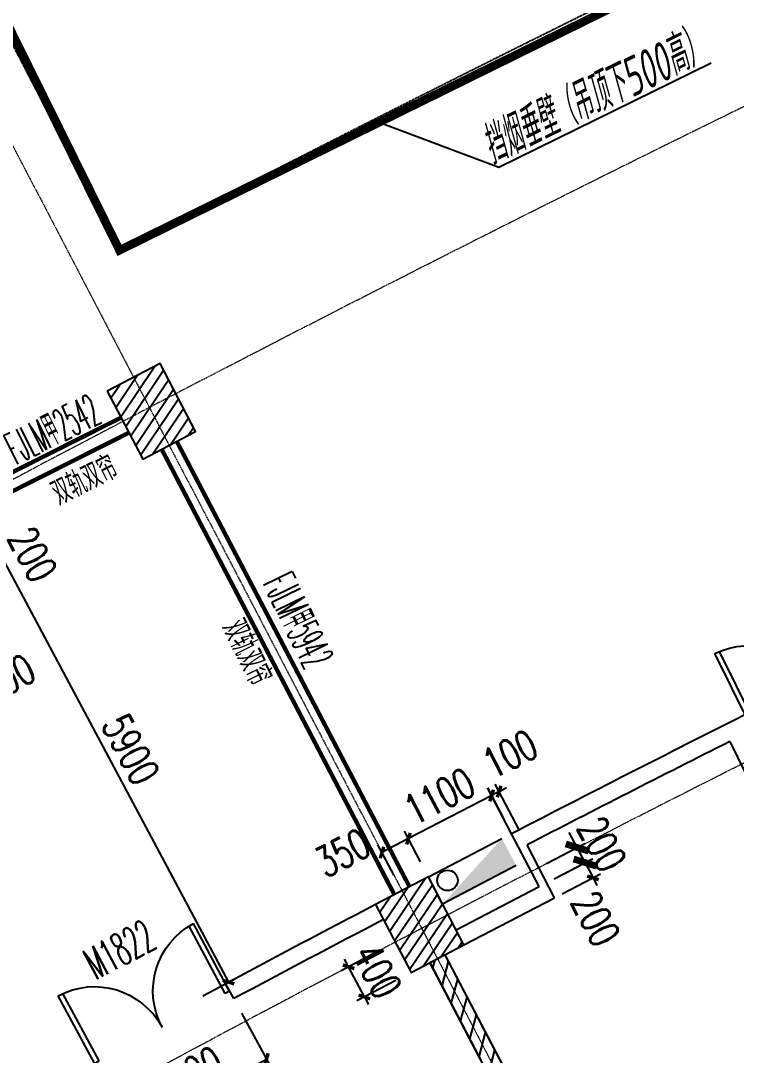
# Model space of a CAD drawing. Header units: millimetres. Extents: x -167 to 12027559, y -6694179 to 6449.
# Drawn here: x 11634323 to 11642723, y -6428262 to -6416114 of the extents above; entities that cross this region are included whole.
import ezdxf

# ---------------------------------------------------------------- set-up
doc = ezdxf.new("R2010")
doc.units = ezdxf.units.MM
doc.header["$LTSCALE"] = 10
for name, pattern in [('A1-RG-AXIS$0$CENTER', [50.8, 31.75, -6.35, 6.35, -6.35]), ('A1-RI-F1$0$442 Site - clean$0$HIDDEN2', [0.1875, 0.125, -0.0625]), ('A1-RI-F1$0$442 Site - Ground$0$HIDDEN2', [0.1875, 0.125, -0.0625]), ('A1-RI-F1$0$CENTER2', [1.125, 0.75, -0.125, 0.125, -0.125]), ('A1-RI-F1$0$DASHDOT', [1, 0.5, -0.25, 0, -0.25]), ('A1-RI-F1$0$HIDDEN', [0.375, 0.25, -0.125]), ('A1-RI-F1$0$SJX', [9, 6, -3]), ('A1-RI-F1$0$ZXX0', [15, 10, -2.5, 0, -2.5]), ('A1-RI-F1$0$ZXX1000', [18, 15, -1.25, 0.5, -1.25])]:
    doc.linetypes.add(name, pattern=pattern)
for name, color, linetype in [('A1-RD-1F$0$A-GLAZ', 140, 'Continuous'), ('A1-RG-AXIS$0$A-COLU-HATH', 8, 'Continuous'), ('A1-RG-AXIS$0$A-COLUMN', 7, 'Continuous'), ('A1-RG-AXIS$0$A2-RG-AXIS-150$0$A-DIMS-100', 1, 'Continuous'), ('A1-RI-F1$0$0M-防火分区、防烟分区', 30, 'A1-RI-F1$0$DASHDOT'), ('A1-RI-F1$0$0P-FE-FH-P', 41, 'A1-RI-F1$0$YJdef_FE-FH_LINE_F'), ('A1-RI-F1$0$0P-FE-HY(消火栓)', 21, 'Continuous'), ('A1-RI-F1$0$442 Site - clean$0$mry-roads', 2, 'Continuous'), ('A1-RI-F1$0$442 Site - Ground$0$mry-overhead', 253, 'A1-RI-F1$0$442 Site - Ground$0$HIDDEN2'), ('A1-RI-F1$0$A-DIMS-1：100', 1, 'Continuous'), ('A1-RI-F1$0$A-DOOR', 32, 'Continuous'), ('A1-RI-F1$0$A-FUZHUXIAN', 55, 'Continuous'), ('A1-RI-F1$0$A-HATH', 8, 'Continuous'), ('A1-RI-F1$0$A-STRS-TREA', 50, 'Continuous'), ('A1-RI-F1$0$A-SYMB-DOOR', 3, 'Continuous'), ('A1-RI-F1$0$A-SYMB-NAME', 4, 'Continuous'), ('A1-RI-F1$0$A-TEXT', 4, 'Continuous'), ('A1-RI-F1$0$A-WALL', 7, 'Continuous'), ('A1-RI-F1$0$G-ACCS', 7, 'Continuous'), ('A1-RI-F1$0$N-SYMB-DOOR', 13, 'Continuous'), ('A1-RI-F1$0$N-SYMB-DOOR1', 13, 'Continuous'), ('A1-RI-F1$0$N-SYMB-DOOR2', 13, 'Continuous'), ('A1-RI-F1$0$道路中线_N1', 7, 'Continuous'), ('A1-RI-F1$0$道路中线_中科路', 7, 'Continuous'), ('A1-RI-F1$0$道路中线_内部道路', 3, 'A1-RI-F1$0$CENTER2'), ('A1-RI-F1$0$防火卷帘门', 20, 'Continuous')]:
    doc.layers.add(name, color=color, linetype=linetype)
doc.layers.add('A1-RG-AXIS$0$A-GRID', color=1, linetype='A1-RG-AXIS$0$CENTER', lineweight=9)
doc.layers.add('A1-RI-F1$0$车行道边线', color=5, linetype='A1-RI-F1$0$SJX', lineweight=40)
doc.styles.add('A1-RG-AXIS$0$A2-RG-AXIS-150$0$XD2008', font='romans.shx', dxfattribs={"width": 0.7})
doc.styles.add('A1-RI-F1$0$ECADI', font='gbeitc.shx', dxfattribs={"width": 0.7, "bigfont": 'gbcbig.shx'})
doc.styles.add('A1-RI-F1$0$ECADI-SYM', font='simplex.shx', dxfattribs={"width": 0.7, "bigfont": 'hztxt.shx'})
doc.styles.add('A1-RI-F1$0$hz1', font='hzs.shx', dxfattribs={"width": 0.75, "bigfont": 'hztxt.shx'})
doc.styles.add('A1-RI-F1$0$XD2008', font='txt.shx', dxfattribs={"width": 0.7, "bigfont": 'xd-hztxt.shx'})
doc.linetypes.add('A1-RI-F1$0$YJdef_FE-FH_LINE_F', pattern='A,4,-0.2,["F",A1-RI-F1$0$hz1,S=0.2,R=0,X=-0.1,Y=-0.1],-0.1', length=4.3)
doc.dimstyles.new('A1-RG-AXIS$0$A2-RG-AXIS-150$0$XD100', dxfattribs={"dimscale": 100, "dimtxt": 5.5, "dimasz": 1.5, "dimexe": 1, "dimexo": 2, "dimgap": 0.5, "dimtad": 1, "dimdec": 0, "dimdsep": 46, "dimtxsty": 'A1-RG-AXIS$0$A2-RG-AXIS-150$0$XD2008', "dimblk": 'A1-RG-AXIS$0$A2-RG-AXIS-150$0$_ArchTick', "dimcen": 2.5, "dimclrt": 4, "dimaunit": 1, "dimadec": 3, "dimazin": 0, "dimtfac": 1, "dimtdec": 0, "dimtix": 1, "dimtmove": 0, "dimatfit": 3, "dimfxl": 0, "dimtolj": 1, "dimtzin": 0, "dimarcsym": 0})
doc.dimstyles.new('A1-RI-F1$0$XD100$0', dxfattribs={"dimscale": 100, "dimtxt": 3.5, "dimasz": 2, "dimexe": 1, "dimexo": 2, "dimgap": 1, "dimtad": 1, "dimdec": 0, "dimdsep": 46, "dimtxsty": 'A1-RI-F1$0$XD2008', "dimblk1": 'A1-RI-F1$0$_ArchTick', "dimblk2": 'A1-RI-F1$0$_ArchTick', "dimsah": 1, "dimcen": 2.5, "dimclrd": 1, "dimclre": 1, "dimclrt": 4, "dimaunit": 1, "dimadec": 0, "dimazin": 0, "dimtfac": 1, "dimtdec": 0, "dimtix": 1, "dimtmove": 2, "dimatfit": 3, "dimfxl": 0, "dimtolj": 1, "dimtzin": 0, "dimarcsym": 0})

# ---------------------------------------------------------------- blocks, each defined once
blk = doc.blocks.new('A1-RG-AXIS$0$A2-RG-AXIS-150$0$_ArchTick')
at = {"color": 0, "linetype": 'ByBlock', "const_width": 0.4}
blk.add_lwpolyline([(-0.5, -0.5), (0.5, 0.5)], dxfattribs=at)
blk = doc.blocks.new('*D681')
at = {"layer": 'A1-RG-AXIS$0$A2-RG-AXIS-150$0$A-DIMS-100', "color": 0, "lineweight": -2, "ltscale": 3}
for p, q in [((11670910, -6387267), (11670916, -6387284)), ((11580897, -6435951), (11580908, -6435965))]:
    blk.add_line(p, q, dxfattribs=at)
blk.add_arc((11778732, -6694179), 325182, 109.35703, 127.45663, dxfattribs=at)
at = {"layer": 'Defpoints', "color": 0, "ltscale": 3}
for p in [(11670976, -6387456), (11639300, -6400406), (11581019, -6436110), (11778732, -6694179)]:
    blk.add_point(p, dxfattribs=at)
at = {"layer": 'A1-RG-AXIS$0$A2-RG-AXIS-150$0$A-DIMS-100', "color": 0, "lineweight": -2, "ltscale": 3, "xscale": 150, "yscale": 150, "zscale": 150}
for p, rotation in [((11670949, -6387378), 19.35703132825471), ((11580969, -6436044), 217.4566338573137)]:
    blk.add_blockref('A1-RG-AXIS$0$A2-RG-AXIS-150$0$_ArchTick', p, dxfattribs=dict(at, rotation=rotation))
at = {"layer": 'A1-RG-AXIS$0$A2-RG-AXIS-150$0$A-DIMS-100', "color": 4, "ltscale": 3, "insert": (11623903, -6407911), "char_height": 375, "attachment_point": 5, "rotation": 28.4068, "style": 'A1-RG-AXIS$0$A2-RG-AXIS-150$0$XD2008'}
blk.add_mtext('\\A1;18°5\'59"', dxfattribs=at)
blk = doc.blocks.new('A1-RG-AXIS$0$colu')
at = {"layer": 'A1-RG-AXIS$0$A-COLU-HATH', "linetype": 'ByBlock'}
h = blk.add_hatch(dxfattribs=at)
h.set_pattern_fill('ANSI31', color=256, scale=888, angle=11, style=0)
h.set_pattern_definition([(56, (-5304, 12651), (-92.02317055, 62.0704123), [])])
h.paths.add_polyline_path([(11591264, -6433839), (11591159, -6433557), (11590222, -6433908), (11590400, -6434382)])
h.paths.add_polyline_path([(11582706, -6437301), (11582516, -6436795), (11581580, -6437146), (11581701, -6437474)])
h.paths.add_polyline_path([(11590472, -6449024), (11591080, -6449817), (11591635, -6449392), (11591027, -6448598)])
h.paths.add_polyline_path([(11597647, -6443800), (11598174, -6444530), (11598741, -6444120), (11598215, -6443391)])
h.paths.add_polyline_path([(11585545, -6442594), (11586154, -6443388), (11586709, -6442962), (11586101, -6442168)])
h.paths.add_polyline_path([(11592849, -6437150), (11593376, -6437880), (11593943, -6437471), (11593417, -6436741)])
h.paths.add_polyline_path([(11606395, -6455924), (11606921, -6456654), (11607489, -6456244), (11606962, -6455514)])
h.paths.add_polyline_path([(11601626, -6449315), (11602153, -6450044), (11602720, -6449635), (11602194, -6448905)])
edge = h.paths.add_edge_path()
edge.add_arc((11595249, -6454684), 425, 0, 360)
edge = h.paths.add_edge_path()
edge.add_arc((11600176, -6461115), 425, 0, 360)
h.paths.add_polyline_path([(11613307, -6451074), (11613812, -6451818), (11614392, -6451425), (11613886, -6450680)])
h.paths.add_polyline_path([(11620356, -6446424), (11620839, -6447183), (11621430, -6446806), (11620946, -6446047)])
h.paths.add_polyline_path([(11615974, -6439552), (11616458, -6440311), (11617048, -6439934), (11616564, -6439175)])
h.paths.add_polyline_path([(11608730, -6444330), (11609235, -6445075), (11609815, -6444682), (11609309, -6443937)])
h.paths.add_polyline_path([(11600306, -6431919), (11600812, -6432664), (11601391, -6432270), (11600885, -6431526)])
h.paths.add_polyline_path([(11607910, -6426904), (11608394, -6427663), (11608984, -6427286), (11608500, -6426527)])
h.paths.add_polyline_path([(11630302, -6423285), (11630693, -6423983), (11631129, -6423739), (11630739, -6423040)])
h.paths.add_polyline_path([(11626248, -6416039), (11626639, -6416737), (11627075, -6416493), (11626684, -6415795)])
h.paths.add_polyline_path([(11627535, -6441978), (11627997, -6442751), (11628598, -6442392), (11628136, -6441619)])
h.paths.add_polyline_path([(11634839, -6437741), (11635279, -6438526), (11635889, -6438184), (11635450, -6437399)])
h.paths.add_polyline_path([(11615655, -6422109), (11616117, -6422881), (11616718, -6422522), (11616256, -6421750)])
h.paths.add_polyline_path([(11619863, -6429147), (11620325, -6429919), (11620926, -6429560), (11620464, -6428788)])
h.paths.add_polyline_path([(11630859, -6430629), (11631299, -6431414), (11631910, -6431072), (11631470, -6430287)])
h.paths.add_polyline_path([(11627539, -6424694), (11627978, -6425480), (11628589, -6425138), (11628150, -6424353)])
h.paths.add_polyline_path([(11623353, -6434983), (11623815, -6435756), (11624415, -6435396), (11623953, -6434624)])
h.paths.add_polyline_path([(11623535, -6417538), (11623974, -6418324), (11624585, -6417982), (11624146, -6417197)])
h.paths.add_polyline_path([(11635339, -6420464), (11635756, -6421262), (11636376, -6420938), (11635960, -6420140)])
h.paths.add_polyline_path([(11645506, -6407138), (11645842, -6407864), (11645388, -6408074), (11645053, -6407348)])
h.paths.add_polyline_path([(11648218, -6414201), (11648554, -6414927), (11649008, -6414718), (11648672, -6413991)])
h.paths.add_polyline_path([(11649797, -6429904), (11650191, -6430713), (11650820, -6430407), (11650426, -6429597)])
h.paths.add_polyline_path([(11632163, -6412872), (11631542, -6413196), (11632283, -6414615), (11632904, -6414290)])
h.paths.add_polyline_path([(11648553, -6404923), (11647915, -6405211), (11648573, -6406669), (11649211, -6406381)])
h.paths.add_polyline_path([(11638488, -6426491), (11638905, -6427289), (11639525, -6426965), (11639108, -6426167)])
h.paths.add_polyline_path([(11646232, -6422575), (11646626, -6423384), (11647255, -6423078), (11646862, -6422268)])
h.paths.add_polyline_path([(11643258, -6416460), (11643651, -6417269), (11644281, -6416963), (11643887, -6416153)])
edge = h.paths.add_edge_path()
edge.add_arc((11640554, -6410101), 425, 0, 360)
h.paths.add_polyline_path([(11642262, -6433715), (11642678, -6434512), (11643299, -6434188), (11642882, -6433391)])
h.paths.add_polyline_path([(11657439, -6426310), (11657809, -6427131), (11658447, -6426843), (11658077, -6426022)])
h.paths.add_polyline_path([(11654086, -6418882), (11654456, -6419702), (11655094, -6419414), (11654724, -6418594)])
h.paths.add_polyline_path([(11659423, -6409141), (11659770, -6409971), (11660416, -6409702), (11660069, -6408871)])
h.paths.add_polyline_path([(11651288, -6412684), (11651658, -6413504), (11652296, -6413216), (11651926, -6412396)])
h.paths.add_polyline_path([(11672567, -6404095), (11672841, -6404846), (11673311, -6404675), (11673037, -6403924)])
h.paths.add_polyline_path([(11669749, -6396288), (11670092, -6397229), (11670562, -6397058), (11670219, -6396117)])
h.paths.add_polyline_path([(11678236, -6409178), (11678568, -6410121), (11679228, -6409889), (11678897, -6408946)])
h.paths.add_polyline_path([(11675949, -6402668), (11676281, -6403611), (11676941, -6403379), (11676610, -6402436)])
h.paths.add_polyline_path([(11662042, -6415416), (11662388, -6416247), (11663034, -6415977), (11662688, -6415147)])
h.paths.add_polyline_path([(11670094, -6412181), (11670417, -6413021), (11671070, -6412770), (11670748, -6411930)])
h.paths.add_polyline_path([(11656266, -6401573), (11656651, -6402496), (11657297, -6402226), (11656912, -6401304)])
h.paths.add_polyline_path([(11664718, -6398177), (11665077, -6399111), (11665730, -6398860), (11665372, -6397926)])
h.paths.add_polyline_path([(11667657, -6405832), (11667980, -6406673), (11668633, -6406422), (11668311, -6405582)])
h.paths.add_polyline_path([(11673265, -6395025), (11673596, -6395969), (11674256, -6395737), (11673925, -6394793)])
edge = h.paths.add_edge_path()
edge.add_arc((11681417, -6417175), 425, 0, 360)
h.paths.add_polyline_path([(11673015, -6419789), (11673338, -6420629), (11673991, -6420379), (11673669, -6419538)])
h.paths.add_polyline_path([(11665180, -6422938), (11665527, -6423769), (11666173, -6423499), (11665826, -6422668)])
at = {"layer": 'A1-RG-AXIS$0$A-COLUMN'}
for points in [[(11635339, -6420464), (11635756, -6421262), (11636376, -6420938), (11635960, -6420140)], [(11638488, -6426491), (11638905, -6427289), (11639525, -6426965), (11639108, -6426167)]]:
    blk.add_lwpolyline(points, close=True, dxfattribs=at)
blk = doc.blocks.new('A1-RI-F1$0$_ArchTick')
at = {"color": 0, "linetype": 'ByBlock', "const_width": 0.4}
blk.add_lwpolyline([(-0.5, -0.5), (0.5, 0.5)], dxfattribs=at)
blk = doc.blocks.new('*D188')
at = {"layer": 'A1-RI-F1$0$A-DIMS-1：100', "color": 1, "linetype": 'ByBlock', "lineweight": -2}
for p, q in [((11633602, -6422628), (11634157, -6423621)), ((11633427, -6422726), (11633983, -6423718)), ((11634108, -6423533), (11633934, -6423631))]:
    blk.add_line(p, q, dxfattribs=at)
at = {"layer": 'Defpoints', "color": 0, "linetype": 'ByBlock'}
for p in [(11633504, -6422453), (11633330, -6422551), (11633934, -6423631)]:
    blk.add_point(p, dxfattribs=at)
at = {"layer": 'A1-RI-F1$0$A-DIMS-1：100', "color": 1, "linetype": 'ByBlock', "lineweight": -2, "xscale": 100, "yscale": 100, "zscale": 100}
for p, rotation in [((11634108, -6423533), 29.22953480593614), ((11633934, -6423631), 209.2295348059362)]:
    blk.add_blockref('A1-RI-F1$0$_ArchTick', p, dxfattribs=dict(at, rotation=rotation))
at = {"layer": 'A1-RI-F1$0$A-DIMS-1：100', "color": 4, "linetype": 'ByBlock', "insert": (11634171, -6423839), "char_height": 350, "attachment_point": 5, "rotation": 29.2295, "style": 'A1-RI-F1$0$XD2008'}
blk.add_mtext('\\A1;200', dxfattribs=at)
blk = doc.blocks.new('*D272')
at = {"layer": 'A1-RI-F1$0$A-DIMS-1：100', "color": 1, "linetype": 'ByBlock', "lineweight": -2}
for p, q in [((11633406, -6422279), (11633975, -6421974)), ((11633887, -6422022), (11633981, -6422198)), ((11633501, -6422455), (11634069, -6422151))]:
    blk.add_line(p, q, dxfattribs=at)
at = {"layer": 'Defpoints', "color": 0, "linetype": 'ByBlock'}
for p in [(11633981, -6422198), (11633230, -6422373), (11633324, -6422550)]:
    blk.add_point(p, dxfattribs=at)
at = {"layer": 'A1-RI-F1$0$A-DIMS-1：100', "color": 1, "linetype": 'ByBlock', "lineweight": -2, "xscale": 100, "yscale": 100, "zscale": 100}
for p, rotation in [((11633887, -6422022), 118.1608762660196), ((11633981, -6422198), 298.1608762660196)]:
    blk.add_blockref('A1-RI-F1$0$_ArchTick', p, dxfattribs=dict(at, rotation=rotation))
at = {"layer": 'A1-RI-F1$0$A-DIMS-1：100', "color": 4, "linetype": 'ByBlock', "insert": (11634462, -6422381), "char_height": 350, "attachment_point": 5, "rotation": 298.1609, "style": 'A1-RI-F1$0$XD2008'}
blk.add_mtext('\\A1;200', dxfattribs=at)
blk = doc.blocks.new('A1-RD-1F')
at = {"layer": 'A1-RD-1F$0$A-GLAZ', "ltscale": 0.25}
for radius, start, end in [(292800, 108.984811, 127.828852), (292500, 108.926088, 127.887577)]:
    blk.add_arc((11778729.3, -6694180.2), radius, start, end, dxfattribs=at)
blk = doc.blocks.new('A1-RI-F1$0$112')
at = {"layer": 'A1-RI-F1$0$0P-FE-HY(消火栓)'}
for p, q in [((-1145151, 724088), (-1144188, 723932)), ((-1144188, 723932), (-1144246, 723576)), ((-1144246, 723576), (-1145208, 723732))]:
    blk.add_line(p, q, dxfattribs=at)
blk.add_circle((-1144401, 723743), 120, dxfattribs=at)
blk.add_solid([(-1144188, 723932), (-1145151, 724088), (-1145208, 723732)], dxfattribs=at)
blk = doc.blocks.new('A1-RI-F1$0$A1RUODIANJIAN')
at = {"layer": 'A1-RI-F1$0$A-SYMB-NAME', "linetype": 'ByBlock', "style": 'A1-RI-F1$0$XD2008', "width": 0.7}
blk.add_attdef('A1RUODIANJIAN', (11587156, -6438427), '', height=350, dxfattribs=at)
blk = doc.blocks.new('A1-RI-F1$0$mc')
at = {"layer": 'A1-RI-F1$0$N-SYMB-DOOR', "style": 'A1-RI-F1$0$ECADI-SYM', "width": 0.7}
for tag, p in [('门窗主编号1', (55.7, -311.3)), ('门窗主编号2', (667.6, -311.3))]:
    blk.add_attdef(tag, p, '', height=180, dxfattribs=at)
at = {"layer": 'A1-RI-F1$0$N-SYMB-DOOR', "style": 'A1-RI-F1$0$ECADI-SYM', "width": 0.7, "flags": 1}
for tag, p in [('洞口尺寸(宽X高)', (55.6, -717.2)), ('备注', (57.1, -921.2))]:
    blk.add_attdef(tag, p, '', height=180, dxfattribs=at)
at = {"layer": 'A1-RI-F1$0$N-SYMB-DOOR1', "style": 'A1-RI-F1$0$ECADI-SYM', "width": 0.7}
blk.add_attdef('门窗辅编号1', (55.7, -516.1), '', height=180, dxfattribs=at)
at = {"layer": 'A1-RI-F1$0$N-SYMB-DOOR2', "style": 'A1-RI-F1$0$ECADI-SYM', "width": 0.7}
blk.add_attdef('门窗辅编号2', (311.5, -516.1), '', height=180, dxfattribs=at)
blk = doc.blocks.new('*D622')
at = {"layer": 'A1-RI-F1$0$A-DIMS-1：100', "color": 1, "linetype": 'ByBlock', "lineweight": -2}
for p, q in [((11633680, -6422359), (11634070, -6422151)), ((11633981, -6422198), (11636762, -6427402)), ((11636462, -6427563), (11636851, -6427355))]:
    blk.add_line(p, q, dxfattribs=at)
at = {"layer": 'Defpoints', "color": 0, "linetype": 'ByBlock'}
for p in [(11633504, -6422453), (11636762, -6427402), (11636285, -6427657)]:
    blk.add_point(p, dxfattribs=at)
at = {"layer": 'A1-RI-F1$0$A-DIMS-1：100', "color": 1, "linetype": 'ByBlock', "lineweight": -2, "xscale": 100, "yscale": 100, "zscale": 100}
for p, rotation in [((11633981, -6422198), 118.1229838471051), ((11636762, -6427402), 298.1229838471052)]:
    blk.add_blockref('A1-RI-F1$0$_ArchTick', p, dxfattribs=dict(at, rotation=rotation))
at = {"layer": 'A1-RI-F1$0$A-DIMS-1：100', "color": 4, "linetype": 'ByBlock', "insert": (11635614, -6424670), "char_height": 350, "attachment_point": 5, "rotation": 298.123, "style": 'A1-RI-F1$0$XD2008'}
blk.add_mtext('\\A1;5900', dxfattribs=at)
blk = doc.blocks.new('A1-RI-F1$0$A$C6B365CFD')
at = {"layer": 'A1-RI-F1$0$442 Site - clean$0$mry-roads', "ltscale": 200}
blk.add_arc((240704, -192975), 284500, 109.40926, 130.71584, dxfattribs=at)
at = {"layer": 'A1-RI-F1$0$车行道边线', "linetype": 'A1-RI-F1$0$SJX', "lineweight": -3}
blk.add_arc((240704, -192975), 284500, 109.40926, 130.71584, dxfattribs=at)
at = {"layer": 'A1-RI-F1$0$道路中线_N1', "color": 1, "linetype": 'A1-RI-F1$0$ZXX0', "ltscale": 0.5}
blk.add_arc((240704, -192975), 280000, 103.38777, 136.3046, dxfattribs=at)
blk.add_arc((240704, -192975), 280000, 103.38777, 136.3046, dxfattribs=at)
at = {"layer": 'A1-RI-F1$0$道路中线_中科路', "color": 6, "linetype": 'A1-RI-F1$0$ZXX1000', "ltscale": 150}
blk.add_arc((240704, -192975), 280000, 107.57247, 136.3046, dxfattribs=at)
at = {"layer": 'A1-RI-F1$0$道路中线_内部道路', "ltscale": 10}
blk.add_arc((240588, -192829), 331118, 95.27413, 136.56334, dxfattribs=at)
blk = doc.blocks.new('*D77')
at = {"layer": 'A1-RI-F1$0$A-DIMS-1：100', "color": 1, "linetype": 'ByBlock', "lineweight": -2}
for p, q in [((11639993, -6425483), (11639806, -6425123)), ((11639852, -6425211), (11638875, -6425718)), ((11639016, -6425990), (11638829, -6425629))]:
    blk.add_line(p, q, dxfattribs=at)
at = {"layer": 'Defpoints', "color": 0, "linetype": 'ByBlock'}
for p in [(11640085, -6425661), (11638875, -6425718), (11639108, -6426167)]:
    blk.add_point(p, dxfattribs=at)
at = {"layer": 'A1-RI-F1$0$A-DIMS-1：100', "color": 1, "linetype": 'ByBlock', "lineweight": -2, "xscale": 100, "yscale": 100, "zscale": 100}
for p, rotation in [((11639852, -6425211), 27.41348658565103), ((11638875, -6425718), 207.413486585651)]:
    blk.add_blockref('A1-RI-F1$0$_ArchTick', p, dxfattribs=dict(at, rotation=rotation))
at = {"layer": 'A1-RI-F1$0$A-DIMS-1：100', "color": 4, "linetype": 'ByBlock', "insert": (11639237, -6425220), "char_height": 350, "attachment_point": 5, "rotation": 27.4135, "style": 'A1-RI-F1$0$XD2008'}
blk.add_mtext('\\A1;1100', dxfattribs=at)
blk = doc.blocks.new('*D78')
at = {"layer": 'A1-RI-F1$0$A-DIMS-1：100', "color": 1, "linetype": 'ByBlock', "lineweight": -2}
for p, q in [((11640085, -6425661), (11639804, -6425123)), ((11639939, -6425165), (11639850, -6425212)), ((11640174, -6425615), (11639893, -6425077)), ((11639939, -6425165), (11640027, -6425119)), ((11639850, -6425212), (11639762, -6425258))]:
    blk.add_line(p, q, dxfattribs=at)
at = {"layer": 'Defpoints', "color": 0, "linetype": 'ByBlock'}
for p in [(11639850, -6425212), (11640266, -6425792), (11640178, -6425838)]:
    blk.add_point(p, dxfattribs=at)
at = {"layer": 'A1-RI-F1$0$A-DIMS-1：100', "color": 1, "linetype": 'ByBlock', "lineweight": -2, "xscale": 100, "yscale": 100, "zscale": 100}
for p, rotation in [((11639939, -6425165), 207.5841233989832), ((11639850, -6425212), 27.58412339898319)]:
    blk.add_blockref('A1-RI-F1$0$_ArchTick', p, dxfattribs=dict(at, rotation=rotation))
at = {"layer": 'A1-RI-F1$0$A-DIMS-1：100', "color": 4, "linetype": 'ByBlock', "insert": (11640067, -6424724), "char_height": 350, "attachment_point": 5, "rotation": 27.5841, "style": 'A1-RI-F1$0$XD2008'}
blk.add_mtext('\\A1;100', dxfattribs=at)
blk = doc.blocks.new('*D79')
at = {"layer": 'A1-RI-F1$0$A-DIMS-1：100', "color": 1, "linetype": 'ByBlock', "lineweight": -2}
for p, q in [((11639016, -6425990), (11638828, -6425630)), ((11638705, -6426152), (11638517, -6425792)), ((11638874, -6425718), (11638564, -6425881))]:
    blk.add_line(p, q, dxfattribs=at)
at = {"layer": 'Defpoints', "color": 0, "linetype": 'ByBlock'}
for p in [(11638564, -6425881), (11639108, -6426167), (11638798, -6426329)]:
    blk.add_point(p, dxfattribs=at)
at = {"layer": 'A1-RI-F1$0$A-DIMS-1：100', "color": 1, "linetype": 'ByBlock', "lineweight": -2, "xscale": 100, "yscale": 100, "zscale": 100}
for p, rotation in [((11638874, -6425718), 27.58412456620077), ((11638564, -6425881), 207.5841245662008)]:
    blk.add_blockref('A1-RI-F1$0$_ArchTick', p, dxfattribs=dict(at, rotation=rotation))
at = {"layer": 'A1-RI-F1$0$A-DIMS-1：100', "color": 4, "linetype": 'ByBlock', "insert": (11638102, -6425884), "char_height": 350, "attachment_point": 5, "rotation": 27.5841, "style": 'A1-RI-F1$0$XD2008'}
blk.add_mtext('\\A1;350', dxfattribs=at)
blk = doc.blocks.new('*D80')
at = {"layer": 'A1-RI-F1$0$A-DIMS-1：100', "color": 1, "linetype": 'ByBlock', "lineweight": -2}
for p, q in [((11638542, -6427028), (11638083, -6427268)), ((11638172, -6427222), (11638125, -6427133)), ((11638357, -6427576), (11638172, -6427222)), ((11638727, -6427382), (11638269, -6427622)), ((11638357, -6427576), (11638404, -6427664))]:
    blk.add_line(p, q, dxfattribs=at)
at = {"layer": 'Defpoints', "color": 0, "linetype": 'ByBlock'}
for p in [(11638719, -6426935), (11638172, -6427222), (11638905, -6427289)]:
    blk.add_point(p, dxfattribs=at)
at = {"layer": 'A1-RI-F1$0$A-DIMS-1：100', "color": 1, "linetype": 'ByBlock', "lineweight": -2, "xscale": 100, "yscale": 100, "zscale": 100}
for p, rotation in [((11638172, -6427222), 297.6506800209414), ((11638357, -6427576), 117.6506800209414)]:
    blk.add_blockref('A1-RI-F1$0$_ArchTick', p, dxfattribs=dict(at, rotation=rotation))
at = {"layer": 'A1-RI-F1$0$A-DIMS-1：100', "color": 4, "linetype": 'ByBlock', "insert": (11638508, -6427271), "char_height": 350, "attachment_point": 5, "rotation": 297.6507, "style": 'A1-RI-F1$0$XD2008'}
blk.add_mtext('\\A1;400', dxfattribs=at)
blk = doc.blocks.new('*D81')
at = {"layer": 'A1-RI-F1$0$A-DIMS-1：100', "color": 1, "linetype": 'ByBlock', "lineweight": -2}
for p, q in [((11640949, -6426001), (11640903, -6425912)), ((11640586, -6426189), (11641038, -6425954)), ((11640949, -6426001), (11641041, -6426178)), ((11640678, -6426366), (11641130, -6426132)), ((11641041, -6426178), (11641087, -6426267))]:
    blk.add_line(p, q, dxfattribs=at)
at = {"layer": 'Defpoints', "color": 0, "linetype": 'ByBlock'}
for p in [(11640409, -6426281), (11641041, -6426178), (11640501, -6426458)]:
    blk.add_point(p, dxfattribs=at)
at = {"layer": 'A1-RI-F1$0$A-DIMS-1：100', "color": 1, "linetype": 'ByBlock', "lineweight": -2, "xscale": 100, "yscale": 100, "zscale": 100}
for p, rotation in [((11640949, -6426001), 297.4351167966544), ((11641041, -6426178), 117.4351167966544)]:
    blk.add_blockref('A1-RI-F1$0$_ArchTick', p, dxfattribs=dict(at, rotation=rotation))
at = {"layer": 'A1-RI-F1$0$A-DIMS-1：100', "color": 4, "linetype": 'ByBlock', "insert": (11641073, -6426659), "char_height": 350, "attachment_point": 5, "rotation": 297.4351, "style": 'A1-RI-F1$0$XD2008'}
blk.add_mtext('\\A1;200', dxfattribs=at)
blk = doc.blocks.new('*D119')
at = {"layer": 'A1-RI-F1$0$G-ACCS', "color": 1, "linetype": 'ByBlock', "lineweight": -2}
for p, q in [((11640856, -6425822), (11640763, -6425645)), ((11640494, -6426011), (11640944, -6425776)), ((11640948, -6425999), (11640856, -6425822)), ((11640586, -6426188), (11641037, -6425953)), ((11640948, -6425999), (11641041, -6426176))]:
    blk.add_line(p, q, dxfattribs=at)
at = {"layer": 'Defpoints', "color": 0, "linetype": 'ByBlock'}
for p in [(11640856, -6425822), (11640316, -6426104), (11640409, -6426281)]:
    blk.add_point(p, dxfattribs=at)
at = {"layer": 'A1-RI-F1$0$G-ACCS', "color": 1, "linetype": 'ByBlock', "lineweight": -2, "xscale": 200, "yscale": 200, "zscale": 200}
for p, rotation in [((11640856, -6425822), 297.5841233991034), ((11640948, -6425999), 117.5841233991034)]:
    blk.add_blockref('A1-RI-F1$0$_ArchTick', p, dxfattribs=dict(at, rotation=rotation))
at = {"layer": 'A1-RI-F1$0$G-ACCS', "color": 4, "linetype": 'ByBlock', "insert": (11641146, -6425783), "char_height": 350, "attachment_point": 5, "rotation": 297.5841, "style": 'A1-RI-F1$0$XD2008'}
blk.add_mtext('\\A1;200', dxfattribs=at)
blk = doc.blocks.new('*D91')
at = {"layer": 'A1-RI-F1$0$A-DIMS-1：100', "color": 1, "linetype": 'ByBlock', "lineweight": -2}
for p, q in [((11636916, -6427766), (11637255, -6428393)), ((11635624, -6429162), (11637208, -6428305)), ((11635333, -6428623), (11635672, -6429250))]:
    blk.add_line(p, q, dxfattribs=at)
at = {"layer": 'Defpoints', "color": 0, "linetype": 'ByBlock'}
for p in [(11636821, -6427590), (11637208, -6428305), (11635238, -6428447)]:
    blk.add_point(p, dxfattribs=at)
at = {"layer": 'A1-RI-F1$0$A-DIMS-1：100', "color": 1, "linetype": 'ByBlock', "lineweight": -2, "xscale": 100, "yscale": 100, "zscale": 100}
for p, rotation in [((11637208, -6428305), 28.40683365666617), ((11635624, -6429162), 208.4068336566661)]:
    blk.add_blockref('A1-RI-F1$0$_ArchTick', p, dxfattribs=dict(at, rotation=rotation))
at = {"layer": 'A1-RI-F1$0$A-DIMS-1：100', "color": 4, "linetype": 'ByBlock', "insert": (11636285, -6428492), "char_height": 350, "attachment_point": 5, "rotation": 28.4068, "style": 'A1-RI-F1$0$XD2008'}
blk.add_mtext('\\A1;1800', dxfattribs=at)
blk = doc.blocks.new('A1-RI-F1$0$1500')
at = {"layer": 'A1-RI-F1$0$A-DOOR'}
for p, q in [((0, 100), (0, 850)), ((51, 100), (51, 848)), ((1449, 100), (1449, 848)), ((1500, 100), (1500, 850)), ((0, 100), (51, 100)), ((1500, 100), (1449, 100))]:
    blk.add_line(p, q, dxfattribs=at)
for centre, start, end in [((0, 100), 0, 90), ((1500, 100), 90, 180)]:
    blk.add_arc(centre, 750, start, end, dxfattribs=at)
blk = doc.blocks.new('A1-RG-AXIS')
at = {"layer": 'A1-RG-AXIS$0$A-GRID', "linetype": 'A1-RG-AXIS$0$CENTER', "ltscale": 0.05}
blk.add_lwpolyline([(11682866.1, -6392336.6, 0.1037295), (11569674.9, -6456283.6, 0.1037295)], format="xyb", dxfattribs=at)
blk.add_lwpolyline([(11627916.4, -6405500.3), (11647181.2, -6442375.3)], dxfattribs=at)
at = {"layer": 'A1-RG-AXIS$0$A-GRID', "ltscale": 0.05}
for points in [[(11690526.8, -6414141.5, 0.1045274), (11584753.6, -6473784.9)], [(11691982.8, -6418505.6, 0.1046378), (11587756.3, -6477270.1)]]:
    blk.add_lwpolyline(points, format="xyb", dxfattribs=at)
at = {"layer": 'A1-RG-AXIS$0$A-GRID', "linetype": 'A1-RG-AXIS$0$CENTER', "ltscale": 0.05}
blk.add_arc((11778731.9, -6694178.6), 308600, 107.574373, 131.323037, dxfattribs=at)
at = {"layer": 'A1-RG-AXIS$0$A-GRID', "ltscale": 0.05}
blk.add_arc((11778731.9, -6694178.6), 301700, 107.53359, 131.336201, dxfattribs=at)
at = {"layer": 'A1-RG-AXIS$0$A-COLU-HATH', "linetype": 'ByBlock'}
blk.add_blockref('A1-RG-AXIS$0$colu', (0, 0), dxfattribs=at)
at = {"layer": 'A1-RG-AXIS$0$A2-RG-AXIS-150$0$A-DIMS-100', "ltscale": 3}
dim = blk.add_angular_dim_3p(base=(11639299.9, -6400406.2), center=(11778731.9, -6694178.6), p1=(11670976.3, -6387456), p2=(11581018.9, -6436109.7), dimstyle='A1-RG-AXIS$0$A2-RG-AXIS-150$0$XD100', override={"dimtxt": 3.75, "dimadec": 4}, dxfattribs=at)
dim.commit()
dim.dimension.update_dxf_attribs({"geometry": '*D681', "text_midpoint": (11623903.2, -6407910.6)})
blk = doc.blocks.new('A1-RI-F1')
at = {"layer": 'A1-RI-F1$0$A-HATH'}
h = blk.add_hatch(dxfattribs=at)
h.set_pattern_fill('ANSI31', color=256, scale=50, angle=30, style=0)
h.paths.add_polyline_path([(11639303.5, -6427080.5), (11642660.6, -6433506.4), (11642483.3, -6433599), (11639126.2, -6427173.1)])
at = {"layer": 'A1-RI-F1$0$0M-防火分区、防烟分区', "const_width": 100}
blk.add_lwpolyline([(11635482.5, -6418810.4), (11633430.2, -6414661.1), (11645617.2, -6408577.1), (11647588.1, -6412843.9), (11635482.5, -6418810.4)], dxfattribs=at)
at = {"layer": 'A1-RI-F1$0$442 Site - Ground$0$mry-overhead', "ltscale": 20}
blk.add_lwpolyline([(11758094.7, -6402408, 0.0075769), (11749262.8, -6403167.4), (11748849.8, -6399088.2, 0.055784), (11684355.1, -6412994.7), (11685659.4, -6416881.7, 0.0845607), (11599102.7, -6463333.3), (11592164.5, -6454413.7), (11594248, -6452806.9, 0.0000426), (11592636.5, -6450703.6, 0.0170342), (11576445.4, -6463980.2), (11589775.6, -6479462.5, -0.1641406), (11758553.3, -6408891.5, -0.1641406)], format="xyb", dxfattribs=at)
at = {"layer": 'A1-RI-F1$0$A-FUZHUXIAN', "linetype": 'A1-RI-F1$0$442 Site - clean$0$HIDDEN2', "ltscale": 3}
blk.add_lwpolyline([(11647590.7, -6412842.2), (11645638.3, -6408622.4, 0.0108979), (11633333.1, -6414687.2), (11635485.1, -6418808.8, -0.0108712)], format="xyb", close=True, dxfattribs=at)
at = {"layer": 'A1-RI-F1$0$A-HATH'}
blk.add_lwpolyline([(11639303.5, -6427080.5), (11642660.6, -6433506.4), (11642483.3, -6433599), (11639126.2, -6427173.1)], close=True, dxfattribs=at)
at = {"layer": 'A1-RI-F1$0$A-STRS-TREA'}
for radius, end in [(288150, 129.400757), (287850, 129.459087)]:
    blk.add_arc((11778731.9, -6694178.6), radius, 94.045841, end, dxfattribs=at)
at = {"layer": 'A1-RI-F1$0$A-TEXT'}
blk.add_lwpolyline([(11638571.4, -6417320), (11639935.4, -6417834.9), (11642427.9, -6416610.8)], dxfattribs=at)
at = {"layer": 'A1-RI-F1$0$A-WALL', "linetype": 'ByBlock'}
for p, q in [((11642646.8, -6424577.1), (11643784.3, -6426915.6)), ((11640408.8, -6426280.9), (11640084.6, -6425660.2)), ((11640590.1, -6426411.9), (11640266.3, -6425792)), ((11639432.9, -6426787.2), (11640408.8, -6426280.9)), ((11639525, -6426964.7), (11640590.1, -6426411.9)), ((11639303.5, -6427080.5), (11641039.9, -6430404.3)), ((11639126.2, -6427173.1), (11640862.6, -6430496.9)), ((11636824, -6427596.1), (11636728.8, -6427420.2))]:
    blk.add_line(p, q, dxfattribs=at)
for radius, start, end in [(302200.2, 116.725551, 117.309209), (302000.2, 116.782994, 117.290055), (302200.2, 117.650483, 118.02764), (302000.2, 117.650527, 118.027389)]:
    blk.add_arc((11778731.9, -6694178.6), radius, start, end, dxfattribs=at)
at = {"layer": 'A1-RI-F1$0$防火卷帘门', "linetype": 'A1-RI-F1$0$HIDDEN', "ltscale": 3, "const_width": 50}
for points in [[(11635502.6, -6420773.6), (11633213.2, -6421924.5)], [(11635592.4, -6420952.3), (11633303, -6422103.2)], [(11636157.6, -6421059), (11638886.6, -6426282.6)], [(11635980.3, -6421151.6), (11638709.4, -6426375.2)]]:
    blk.add_lwpolyline(points, dxfattribs=at)
at = {"linetype": 'ByBlock'}
blk.add_blockref('A1-RD-1F', (0, 0), dxfattribs=at)
at = {"color": 3, "linetype": 'ByBlock'}
blk.add_blockref('A1-RG-AXIS', (0, 0), dxfattribs=at)
at = {"layer": 'A1-RI-F1$0$0P-FE-FH-P', "rotation": 216.8004520099934}
blk.add_blockref('A1-RI-F1$0$112', (10289436.3, -6532217.7), dxfattribs=at)
at = {"layer": 'A1-RI-F1$0$A-DOOR', "zscale": 1.199999999853307}
for p, xscale, yscale, rotation in [((11644537.1, -6423660.3), -1.199999999315569, 1.200000000186265, 26.36523417459139), ((11636832.3, -6427613.2), -1.20000000060358, 1.200000000186264, 28.11925327922754)]:
    blk.add_blockref('A1-RI-F1$0$1500', p, dxfattribs=dict(at, xscale=xscale, yscale=yscale, rotation=rotation))
at = {"layer": 'A1-RI-F1$0$A-SYMB-DOOR'}
ref = blk.add_blockref('A1-RI-F1$0$mc', (11633982.3, -6420952.8), dxfattribs=dict(at, xscale=1.499999999404304, yscale=1.499999999404304, rotation=26.41500933816855))
ref.add_attrib('门窗主编号1', 'FJLM甲2542', (11634264.8, -6421333.8), dxfattribs={"layer": 'A1-RI-F1$0$N-SYMB-DOOR', "height": 375, "rotation": 26.41501, "style": 'A1-RI-F1$0$ECADI-SYM', "width": 0.4})
ref = blk.add_blockref('A1-RI-F1$0$A1RUODIANJIAN', (5958790.4, -6182172.1), dxfattribs=dict(at, xscale=0.4285714287659775, yscale=0.4285714287659775, zscale=0.4285714287659775, rotation=26.64117148940504))
ref.add_attrib('A1RUODIANJIAN', '双轨双帘', (11634779.3, -6421818.9), dxfattribs={"layer": 'A1-RI-F1$0$A-SYMB-NAME', "linetype": 'ByBlock', "height": 300, "rotation": 26.64117, "style": 'A1-RI-F1$0$XD2008', "width": 0.7})
ref = blk.add_blockref('A1-RI-F1$0$mc', (11637545.8, -6422444.4), dxfattribs=dict(at, xscale=1.499999998436195, yscale=1.499999998436195, rotation=295.9331243094326))
ref.add_attrib('门窗主编号1', 'FJLM甲5942', (11637162.4, -6422723.7), dxfattribs={"layer": 'A1-RI-F1$0$N-SYMB-DOOR', "height": 375, "rotation": 295.93312, "style": 'A1-RI-F1$0$ECADI-SYM', "width": 0.4})
ref = blk.add_blockref('A1-RI-F1$0$A1RUODIANJIAN', (11924048.6, -749461.5), dxfattribs=dict(at, xscale=0.4285714282558986, yscale=0.4285714282558986, zscale=0.4285714282558986, rotation=296.1592864083933))
ref.add_attrib('A1RUODIANJIAN', '双轨双帘', (11636673, -6423234.1), dxfattribs={"layer": 'A1-RI-F1$0$A-SYMB-NAME', "linetype": 'ByBlock', "height": 300, "rotation": 296.15929, "style": 'A1-RI-F1$0$XD2008', "width": 0.7})
at = {"layer": 'A1-RI-F1$0$G-ACCS', "linetype": 'ByBlock'}
blk.add_blockref('A1-RI-F1$0$A$C6B365CFD', (11538192.7, -6501584.3), dxfattribs=at)
at = {"layer": 'A1-RI-F1$0$N-SYMB-DOOR'}
ref = blk.add_blockref('A1-RI-F1$0$mc', (11635804.3, -6426531.7), dxfattribs=dict(at, xscale=-1.499999999465182, yscale=1.499999999068677, rotation=28.19709084477201))
ref.add_attrib('门窗主编号1', 'M1822', (11635203.7, -6427383.5), dxfattribs={"height": 375, "rotation": 28.19709, "style": 'A1-RI-F1$0$ECADI-SYM', "width": 0.5})
at = {"layer": 'A1-RI-F1$0$A-TEXT', "style": 'A1-RI-F1$0$ECADI', "width": 0.7}
blk.add_text('挡烟垂壁（吊顶下500高）', height=450, rotation=26.15641, dxfattribs=at).set_placement((11639869.9, -6417820.5, 0))
at = {"layer": 'A1-RI-F1$0$A-DIMS-1：100', "linetype": 'ByBlock'}
for base, p1, p2, angle, picture, middle in [((11633981.2, -6422197.9), (11633230, -6422373.2), (11633324.4, -6422549.5), 298.16088, '*D272', (11634462.1, -6422380.8)), ((11633933.8, -6423631), (11633504.1, -6422453.4), (11633329.5, -6422551.1), 209.22953, '*D188', (11634170.9, -6423838.6)), ((11639850.2, -6425211.6), (11640266.3, -6425792), (11640177.6, -6425838.3), 207.58412, '*D78', (11640067.3, -6424723.6)), ((11638563.7, -6425880.6), (11639108.3, -6426167.1), (11638798.1, -6426329.1), 207.58412, '*D79', (11638101.9, -6425884.4)), ((11641040.9, -6426177.8), (11640408.8, -6426280.9), (11640500.9, -6426458.2), 297.43512, '*D81', (11641072.7, -6426659.3))]:
    dim = blk.add_linear_dim(base=base, p1=p1, p2=p2, angle=angle, dimstyle='A1-RI-F1$0$XD100$0', override={"dimasz": 1, "dimadec": 2, "dimazin": 2}, dxfattribs=at)
    dim.commit()
    dim.dimension.update_dxf_attribs({"geometry": picture, "text_midpoint": middle, "dimtype": 129})
for p1, p2, distance, picture, middle in [((11633504.1, -6422453.4), (11636285.1, -6427656.8), 541.2, '*D622', (11635614.4, -6424670.4)), ((11640084.8, -6425660.6), (11639108.3, -6426167.1), -506.1, '*D77', (11639236.9, -6425220.4)), ((11638904.6, -6427288.9), (11638719.1, -6426934.7), 618.1, '*D80', (11638507.9, -6427271)), ((11635237.6, -6428446.6), (11636820.9, -6427590.3), -813, '*D91', (11636285.2, -6428491.7))]:
    dim = blk.add_aligned_dim(p1=p1, p2=p2, distance=distance, dimstyle='A1-RI-F1$0$XD100$0', override={"dimasz": 1, "dimadec": 2, "dimazin": 2}, dxfattribs=at)
    dim.commit()
    dim.dimension.update_dxf_attribs({"geometry": picture, "text_midpoint": middle})
at = {"layer": 'A1-RI-F1$0$G-ACCS', "linetype": 'ByBlock'}
dim = blk.add_aligned_dim(p1=(11640408.8, -6426280.9), p2=(11640316.4, -6426103.9), distance=-608.5, dimstyle='A1-RI-F1$0$XD100$0', override={"dimadec": 2, "dimazin": 2, "dimfxl": 3}, dxfattribs=at)
dim.commit()
dim.dimension.update_dxf_attribs({"geometry": '*D119', "text_midpoint": (11641145.7, -6425783.3)})

msp = doc.modelspace()

# ---------------------------------------------------------------- block references
at = {"color": 0}
msp.add_blockref('A1-RI-F1', (0, 0), dxfattribs=at)

doc.saveas('drawing.dxf')
